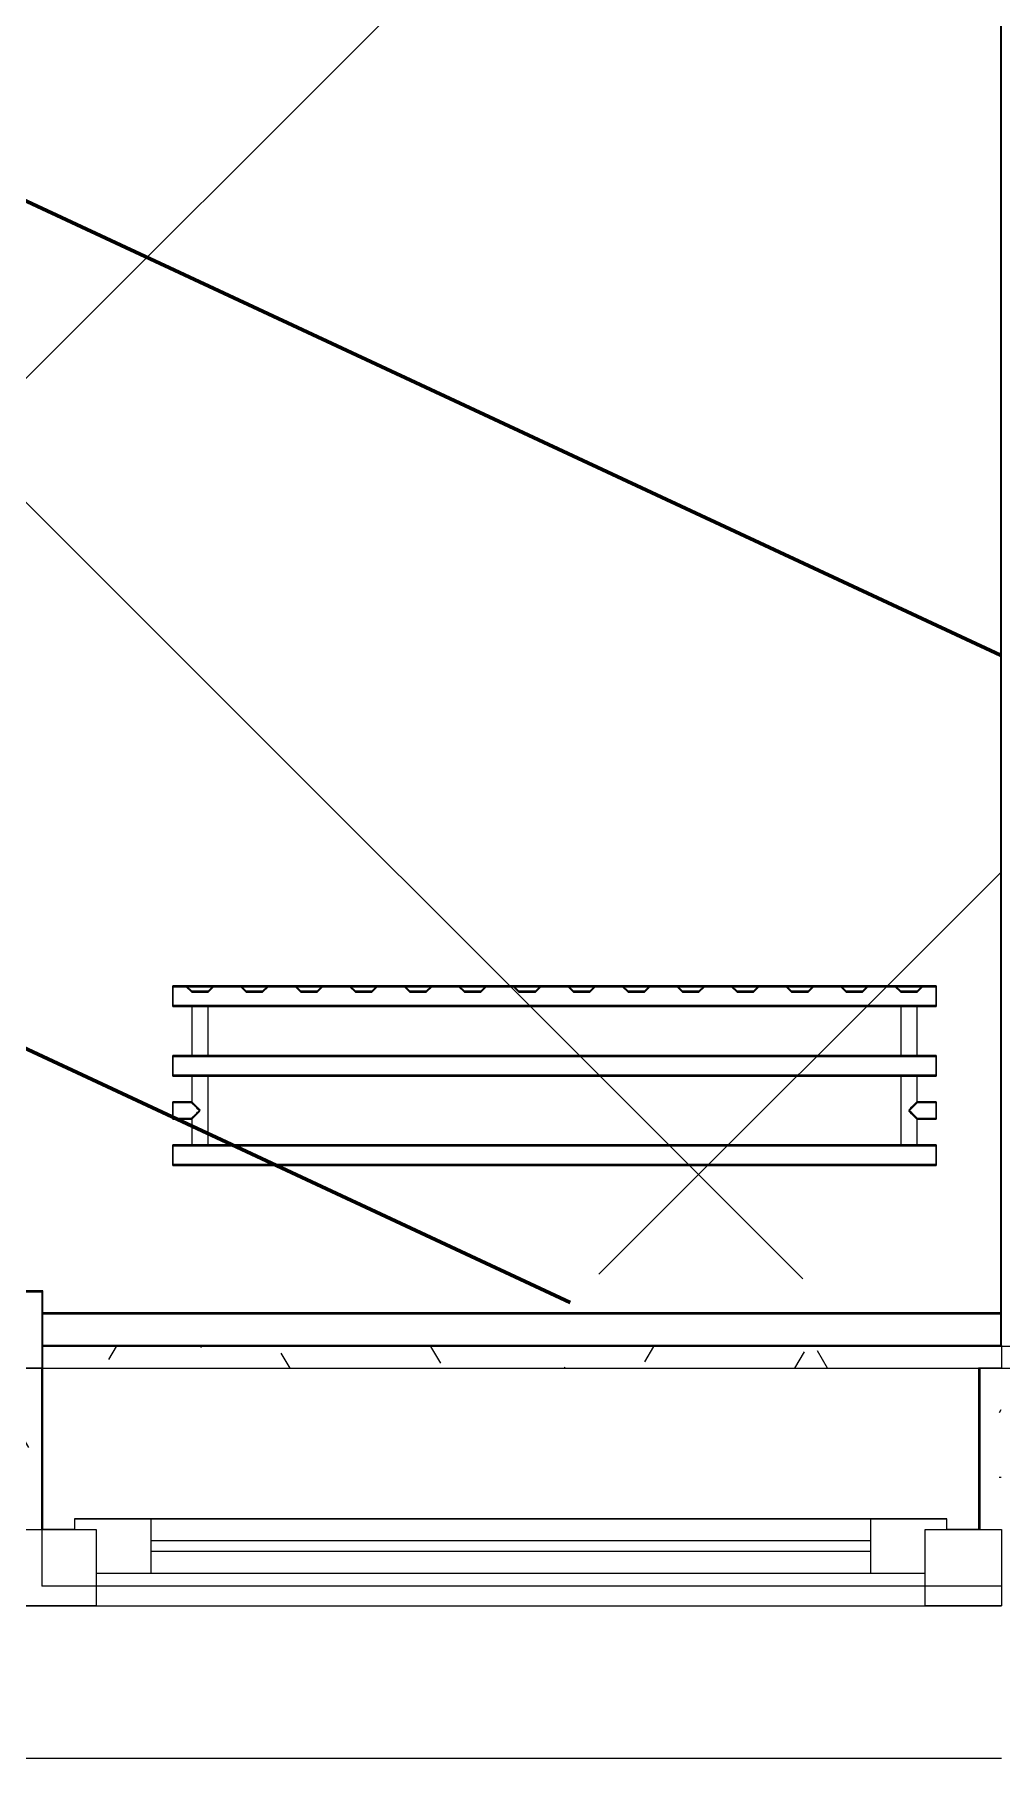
# Model space of a CAD drawing. Header units: millimetres. Extents: x -164500 to 426394, y -23753 to 102118.
# Drawn here: x 239816 to 240702, y -259 to 1323 of the extents above; entities that cross this region are included whole.
import ezdxf

# ---------------------------------------------------------------- set-up
doc = ezdxf.new("R2010")
doc.units = ezdxf.units.MM
for name, color, linetype, lineweight in [('0) шлифовка', 5, 'Continuous', 60), ('5.2) Л-1 Линолеум', 100, 'Continuous', 30), ('A-FLOR', 7, 'Continuous', 9), ('A-GLAZ', 7, 'Continuous', 9), ('A-GLAZ-1', 7, 'Continuous', 5), ('A-WALL', 7, 'Continuous', 5), ('I-WALL', 7, 'Continuous', 5)]:
    doc.layers.add(name, color=color, linetype=linetype, lineweight=lineweight)
doc.layers.add('2) защита вин плитк', color=6, linetype='Continuous')
doc.layers.add('3.1) Наливной пол', color=3, linetype='Continuous')
for name, color, linetype, lineweight, true_color in [('A-WALL-1', 9, 'Continuous', 5, 0x808080), ('A-WALL-FNSH-1', 9, 'Continuous', 5, 0x808080), ('M-EQPM-1', 7, 'Continuous', 9, 0xb2b2b2)]:
    doc.layers.add(name, color=color, linetype=linetype, lineweight=lineweight, true_color=true_color)
pattern_1 = [(0, (148772.123, -0.94), (243.84, 60.96), [20.117, -162.763, 20.117, -162.763, -975.36]), (0, (148772.123, -0.94), (243.84, 60.96), [-365.76, 20.117, -345.643, 20.117, -162.763, -426.72]), (0, (148772.123, -0.94), (243.84, 60.96), [-914.4, 20.117, -101.803, 20.117, -284.683]), (120, (148863.563, 29.54), (-174.71291, 180.691634), [20.117, -162.763, 20.117, -162.763, -975.36]), (120, (148863.563, 29.54), (-174.71291, 180.691634), [-365.76, 20.117, -345.643, 20.117, -162.763, -426.72]), (120, (148863.563, 29.54), (-174.71291, 180.691634), [-914.4, 20.117, -101.803, 20.117, -284.683]), (240, (148894.043, 151.46), (-69.12709, -241.651634), [20.117, -162.763, 20.117, -162.763, -975.36]), (240, (148894.043, 151.46), (-69.12709, -241.651634), [-365.76, 20.117, -345.643, 20.117, -162.763, -426.72]), (240, (148894.043, 151.46), (-69.12709, -241.651634), [-914.4, 20.117, -101.803, 20.117, -284.683])]
pattern_2 = [(45, (238403.1, 10379), (-1347.04, 1347.04), [])]

# ---------------------------------------------------------------- blocks, each defined once
blk = doc.blocks.new('radiator_prado_classic_z_tip_30_po exemplyaru - Classic Z Тип 30-300-V490-Объем проектирования 2 этажа')
at = {"layer": 'M-EQPM-1'}
for p, q in [((0, 228), (0, 210)), ((700, 228), (0, 228)), ((0, 210), (0, 228)), ((0, 228), (12.5, 228)), ((12.5, 228), (37.5, 228)), ((37.5, 228), (12.5, 228)), ((12.5, 228), (37.5, 228)), ((12.5, 228), (17.5, 223)), ((12.5, 228), (17.5, 223)), ((32.5, 223), (17.5, 223)), ((17.5, 223), (32.5, 223)), ((32.5, 223), (37.5, 228)), ((37.5, 228), (32.5, 223)), ((37.5, 228), (62.5, 228)), ((62.5, 228), (87.5, 228)), ((87.5, 228), (62.5, 228)), ((62.5, 228), (87.5, 228)), ((62.5, 228), (67.5, 223)), ((62.5, 228), (67.5, 223)), ((82.5, 223), (67.5, 223)), ((67.5, 223), (82.5, 223)), ((82.5, 223), (87.5, 228)), ((87.5, 228), (82.5, 223)), ((87.5, 228), (112.5, 228)), ((112.5, 228), (137.5, 228)), ((137.5, 228), (112.5, 228)), ((112.5, 228), (137.5, 228)), ((112.5, 228), (117.5, 223)), ((112.5, 228), (117.5, 223)), ((132.5, 223), (117.5, 223)), ((117.5, 223), (132.5, 223)), ((132.5, 223), (137.5, 228)), ((137.5, 228), (132.5, 223)), ((137.5, 228), (162.5, 228)), ((162.5, 228), (187.5, 228)), ((187.5, 228), (162.5, 228)), ((162.5, 228), (187.5, 228)), ((162.5, 228), (167.5, 223)), ((162.5, 228), (167.5, 223)), ((182.5, 223), (167.5, 223)), ((167.5, 223), (182.5, 223)), ((182.5, 223), (187.5, 228)), ((187.5, 228), (182.5, 223)), ((187.5, 228), (212.5, 228)), ((212.5, 228), (237.5, 228)), ((237.5, 228), (212.5, 228)), ((212.5, 228), (237.5, 228)), ((212.5, 228), (217.5, 223)), ((212.5, 228), (217.5, 223)), ((232.5, 223), (217.5, 223)), ((217.5, 223), (232.5, 223)), ((232.5, 223), (237.5, 228)), ((237.5, 228), (232.5, 223)), ((237.5, 228), (262.5, 228)), ((262.5, 228), (287.5, 228)), ((287.5, 228), (262.5, 228)), ((262.5, 228), (287.5, 228)), ((262.5, 228), (267.5, 223)), ((262.5, 228), (267.5, 223)), ((282.5, 223), (267.5, 223)), ((267.5, 223), (282.5, 223)), ((282.5, 223), (287.5, 228)), ((287.5, 228), (282.5, 223)), ((287.5, 228), (312.5, 228)), ((312.5, 228), (337.5, 228)), ((337.5, 228), (312.5, 228)), ((312.5, 228), (337.5, 228)), ((312.5, 228), (317.5, 223)), ((312.5, 228), (317.5, 223)), ((332.5, 223), (317.5, 223)), ((317.5, 223), (332.5, 223)), ((332.5, 223), (337.5, 228)), ((337.5, 228), (332.5, 223)), ((337.5, 228), (362.5, 228)), ((362.5, 228), (387.5, 228)), ((387.5, 228), (362.5, 228)), ((362.5, 228), (387.5, 228)), ((362.5, 228), (367.5, 223)), ((362.5, 228), (367.5, 223)), ((382.5, 223), (367.5, 223)), ((367.5, 223), (382.5, 223)), ((382.5, 223), (387.5, 228)), ((387.5, 228), (382.5, 223)), ((387.5, 228), (412.5, 228)), ((412.5, 228), (437.5, 228)), ((437.5, 228), (412.5, 228)), ((412.5, 228), (437.5, 228)), ((412.5, 228), (417.5, 223)), ((412.5, 228), (417.5, 223)), ((432.5, 223), (417.5, 223)), ((417.5, 223), (432.5, 223)), ((432.5, 223), (437.5, 228)), ((437.5, 228), (432.5, 223)), ((437.5, 228), (462.5, 228)), ((462.5, 228), (487.5, 228)), ((487.5, 228), (462.5, 228)), ((462.5, 228), (487.5, 228)), ((462.5, 228), (467.5, 223)), ((462.5, 228), (467.5, 223)), ((482.5, 223), (467.5, 223)), ((467.5, 223), (482.5, 223)), ((482.5, 223), (487.5, 228)), ((487.5, 228), (482.5, 223)), ((487.5, 228), (512.5, 228)), ((512.5, 228), (537.5, 228)), ((537.5, 228), (512.5, 228)), ((512.5, 228), (537.5, 228)), ((512.5, 228), (517.5, 223)), ((512.5, 228), (517.5, 223)), ((532.5, 223), (517.5, 223)), ((517.5, 223), (532.5, 223)), ((532.5, 223), (537.5, 228)), ((537.5, 228), (532.5, 223)), ((537.5, 228), (562.5, 228)), ((562.5, 228), (587.5, 228)), ((587.5, 228), (562.5, 228)), ((562.5, 228), (587.5, 228)), ((562.5, 228), (567.5, 223)), ((562.5, 228), (567.5, 223)), ((582.5, 223), (567.5, 223)), ((567.5, 223), (582.5, 223)), ((582.5, 223), (587.5, 228)), ((587.5, 228), (582.5, 223)), ((587.5, 228), (612.5, 228)), ((612.5, 228), (637.5, 228)), ((637.5, 228), (612.5, 228)), ((612.5, 228), (637.5, 228)), ((612.5, 228), (617.5, 223)), ((612.5, 228), (617.5, 223)), ((632.5, 223), (617.5, 223)), ((617.5, 223), (632.5, 223)), ((632.5, 223), (637.5, 228)), ((637.5, 228), (632.5, 223)), ((637.5, 228), (662.5, 228)), ((662.5, 228), (687.5, 228)), ((687.5, 228), (662.5, 228)), ((662.5, 228), (687.5, 228)), ((662.5, 228), (667.5, 223)), ((662.5, 228), (667.5, 223)), ((682.5, 223), (667.5, 223)), ((667.5, 223), (682.5, 223)), ((682.5, 223), (687.5, 228)), ((687.5, 228), (682.5, 223)), ((687.5, 228), (700, 228)), ((700, 210), (700, 228)), ((700, 228), (700, 210)), ((0, 210), (700, 210)), ((17.8, 210), (0, 210)), ((17.5, 210), (17.5, 164)), ((17.5, 210), (17.5, 164)), ((17.8, 210), (17.5, 210)), ((17.5, 210), (17.8, 210)), ((17.8, 210), (17.5, 210)), ((17.5, 210), (32.5, 210)), ((32.2, 210), (17.8, 210)), ((17.8, 210), (18.5, 210)), ((26.9, 210), (17.8, 210)), ((18.5, 210), (19.7, 210)), ((19.7, 210), (21.2, 210)), ((21.2, 210), (23.1, 210)), ((23.1, 210), (25, 210)), ((25, 210), (26.9, 210)), ((26.9, 210), (28.7, 210)), ((32.2, 210), (26.9, 210)), ((28.7, 210), (32.2, 210)), ((32.5, 210), (32.2, 210)), ((32.2, 210), (32.5, 210)), ((32.5, 210), (32.2, 210)), ((667.8, 210), (32.2, 210)), ((32.5, 164), (32.5, 210)), ((32.5, 164), (32.5, 210)), ((667.5, 210), (667.5, 164)), ((667.5, 210), (667.5, 164)), ((667.8, 210), (667.5, 210)), ((667.5, 210), (682.5, 210)), ((667.8, 210), (667.5, 210)), ((667.5, 210), (667.8, 210)), ((671.2, 210), (667.8, 210)), ((668.5, 210), (667.8, 210)), ((667.8, 210), (669.7, 210)), ((682.2, 210), (668.5, 210)), ((669.7, 210), (671.2, 210)), ((675, 210), (671.2, 210)), ((671.2, 210), (673.1, 210)), ((673.1, 210), (675, 210)), ((678.7, 210), (675, 210)), ((675, 210), (682.2, 210)), ((682.2, 210), (678.7, 210)), ((682.5, 210), (682.2, 210)), ((682.5, 210), (682.2, 210)), ((682.2, 210), (682.5, 210)), ((700, 210), (682.2, 210)), ((682.5, 164), (682.5, 210)), ((682.5, 164), (682.5, 210)), ((700, 164), (0, 164)), ((0, 164), (0, 146)), ((0, 146), (0, 164)), ((0, 164), (17.8, 164)), ((17.8, 164), (17.5, 164)), ((17.5, 164), (17.8, 164)), ((17.8, 164), (17.5, 164)), ((17.5, 164), (32.5, 164)), ((32.2, 164), (17.8, 164)), ((17.8, 164), (26.9, 164)), ((32.2, 164), (17.8, 164)), ((26.9, 164), (30.3, 164)), ((30.3, 164), (32.2, 164)), ((32.5, 164), (32.2, 164)), ((32.2, 164), (32.5, 164)), ((32.5, 164), (32.2, 164)), ((32.2, 164), (667.8, 164)), ((667.8, 164), (667.5, 164)), ((667.5, 164), (682.5, 164)), ((667.8, 164), (667.5, 164)), ((667.5, 164), (667.8, 164)), ((682.2, 164), (667.8, 164)), ((682.2, 164), (667.8, 164)), ((667.8, 164), (669.7, 164)), ((669.7, 164), (671.2, 164)), ((671.2, 164), (682.2, 164)), ((682.5, 164), (682.2, 164)), ((682.5, 164), (682.2, 164)), ((682.2, 164), (682.5, 164)), ((682.2, 164), (700, 164)), ((700, 146), (700, 164)), ((700, 164), (700, 146)), ((0, 146), (700, 146)), ((18.5, 146), (0, 146)), ((17.5, 146), (17.5, 121.5)), ((17.5, 146), (17.5, 121.5)), ((17.5, 146), (18.5, 146)), ((18.5, 146), (17.5, 146)), ((17.5, 146), (18.5, 146)), ((32.5, 146), (17.5, 146)), ((18.5, 146), (32.2, 146)), ((32.2, 146), (18.5, 146)), ((18.5, 146), (25, 146)), ((25, 146), (32.2, 146)), ((32.2, 146), (32.5, 146)), ((32.5, 146), (32.2, 146)), ((32.2, 146), (32.5, 146)), ((667.8, 146), (32.2, 146)), ((32.5, 82), (32.5, 146)), ((32.5, 82), (32.5, 146)), ((667.5, 146), (667.5, 82)), ((667.5, 146), (667.5, 82)), ((667.5, 146), (667.8, 146)), ((682.5, 146), (667.5, 146)), ((667.5, 146), (667.8, 146)), ((667.8, 146), (667.5, 146)), ((667.8, 146), (668.5, 146)), ((667.8, 146), (675, 146)), ((681.5, 146), (667.8, 146)), ((668.5, 146), (673.1, 146)), ((673.1, 146), (676.9, 146)), ((675, 146), (681.5, 146)), ((676.9, 146), (680.3, 146)), ((680.3, 146), (681.5, 146)), ((681.5, 146), (682.5, 146)), ((681.5, 146), (682.5, 146)), ((682.5, 146), (681.5, 146)), ((700, 146), (681.5, 146)), ((682.5, 121.5), (682.5, 146)), ((682.5, 121.5), (682.5, 146)), ((17.5, 121.5), (0, 121.5)), ((17.5, 121.5), (0, 121.5)), ((0, 121.5), (0, 120.5)), ((0, 106.5), (0, 121.5)), ((0, 120.5), (0, 107.5)), ((0, 120.5), (0, 119.3)), ((0, 114), (0, 120.5)), ((0, 120.5), (0, 120.5)), ((0, 119.3), (0, 117.8)), ((0, 117.8), (0, 114)), ((0, 114), (0, 112.1)), ((0, 107.5), (0, 114)), ((0, 112.1), (0, 110.3)), ((700, 121.5), (682.5, 121.5)), ((700, 121.5), (682.5, 121.5)), ((700, 121.5), (700, 106.5)), ((700, 120.5), (700, 121.5)), ((700, 121.5), (700, 120.5)), ((700, 120.5), (700, 121.5)), ((700, 107.5), (700, 120.5)), ((700, 120.5), (700, 107.5)), ((700, 110.3), (700, 120.5)), ((0, 110.3), (0, 108.7)), ((0, 108.7), (0, 107.5)), ((0, 107.5), (0, 106.5)), ((0, 107.5), (0, 107.5)), ((0, 106.5), (17.5, 106.5)), ((0, 106.5), (17.5, 106.5)), ((17.5, 106.5), (17.5, 82)), ((17.5, 106.5), (17.5, 82)), ((682.5, 82), (682.5, 106.5)), ((682.5, 106.5), (700, 106.5)), ((682.5, 82), (682.5, 106.5)), ((682.5, 106.5), (700, 106.5)), ((700, 107.5), (700, 110.3)), ((700, 106.5), (700, 107.5)), ((700, 107.5), (700, 106.5)), ((700, 106.5), (700, 107.5)), ((700, 82), (0, 82)), ((0, 82), (0, 64)), ((0, 64), (0, 82)), ((0, 82), (18.5, 82)), ((18.5, 82), (17.5, 82)), ((17.5, 82), (18.5, 82)), ((18.5, 82), (17.5, 82)), ((17.5, 82), (32.5, 82)), ((32.2, 82), (18.5, 82)), ((18.5, 82), (32.2, 82)), ((21.2, 82), (18.5, 82)), ((32.2, 82), (21.2, 82)), ((32.5, 82), (32.2, 82)), ((32.2, 82), (32.5, 82)), ((32.5, 82), (32.2, 82)), ((32.2, 82), (667.8, 82)), ((667.8, 82), (667.5, 82)), ((667.5, 82), (682.5, 82)), ((667.8, 82), (667.5, 82)), ((667.5, 82), (667.8, 82)), ((681.5, 82), (667.8, 82)), ((681.5, 82), (667.8, 82)), ((667.8, 82), (678.7, 82)), ((678.7, 82), (681.5, 82)), ((682.5, 82), (681.5, 82)), ((682.5, 82), (681.5, 82)), ((681.5, 82), (682.5, 82)), ((681.5, 82), (700, 82)), ((700, 64), (700, 82)), ((700, 82), (700, 64)), ((700, 64), (0, 64)), ((0, 64), (700, 64))]:
    blk.add_line(p, q, dxfattribs=at)
for points, knots in [([(18.5, 120.5), (18.4, 120.6), (18.3, 120.7), (18.1, 120.9), (17.9, 121.1), (17.8, 121.2), (17.7, 121.3), (17.5, 121.5), (17.5, 121.5), (17.5, 121.5)], [0.7142857, 0.7142857, 0.7142857, 0.7142857, 0.75, 0.7857143, 0.8214286, 0.8571429, 0.8928571, 0.9285714, 1, 1, 1, 1]), ([(17.5, 121.5), (17.5, 121.5), (17.5, 121.5), (17.7, 121.3), (17.8, 121.2), (17.9, 121.1), (18.1, 120.9), (18.3, 120.7), (18.4, 120.6), (18.5, 120.5)], [0, 0, 0, 0, 0.0714286, 0.1071429, 0.1428571, 0.1785714, 0.2142857, 0.25, 0.2857143, 0.2857143, 0.2857143, 0.2857143]), ([(17.5, 121.5), (17.5, 121.5), (17.5, 121.5), (17.7, 121.3), (17.8, 121.2), (17.9, 121.1), (18.1, 120.9), (18.3, 120.7), (18.4, 120.6), (18.5, 120.5)], [0, 0, 0, 0, 0.0714286, 0.1071429, 0.1428571, 0.1785714, 0.2142857, 0.25, 0.2857143, 0.2857143, 0.2857143, 0.2857143]), ([(25, 114), (24.5, 114.5), (23.6, 115.4), (22.4, 116.6), (21.6, 117.4), (21.1, 117.9), (20.8, 118.2), (20.5, 118.5), (20.2, 118.8), (19.8, 119.1), (19.6, 119.4), (19.3, 119.7), (19, 120), (18.7, 120.3), (18.5, 120.5), (18.3, 120.7), (18.1, 120.9), (17.9, 121.1), (17.8, 121.2), (17.7, 121.3), (17.5, 121.5), (17.5, 121.5), (17.5, 121.5)], [0, 0, 0, 0, 0.142857, 0.285714, 0.357143, 0.392857, 0.428571, 0.464286, 0.5, 0.535714, 0.571429, 0.607143, 0.642857, 0.678571, 0.714286, 0.75, 0.785714, 0.821429, 0.857143, 0.892857, 0.928571, 1, 1, 1, 1]), ([(17.5, 106.5), (17.5, 106.5), (17.5, 106.5), (17.7, 106.7), (17.8, 106.8), (17.9, 106.9), (18.1, 107.1), (18.3, 107.3), (18.5, 107.5), (18.7, 107.7), (19, 108), (19.3, 108.3), (19.6, 108.6), (19.8, 108.9), (20.3, 109.3), (20.7, 109.7), (21.1, 110.1), (21.6, 110.6), (22.4, 111.4), (23.6, 112.6), (24.5, 113.5), (25, 114)], [0, 0, 0, 0, 0.071429, 0.107143, 0.142857, 0.178571, 0.214286, 0.25, 0.285714, 0.321429, 0.357143, 0.392857, 0.428571, 0.464286, 0.5, 0.571429, 0.607143, 0.642857, 0.714286, 0.857143, 1, 1, 1, 1]), ([(22.1, 116.9), (21.9, 117.1), (21.6, 117.4), (21.1, 117.9), (20.8, 118.2), (20.5, 118.5), (20.2, 118.8), (19.9, 119.2), (19.7, 119.3), (19.6, 119.4)], [0.2857143, 0.2857143, 0.2857143, 0.2857143, 0.3571429, 0.3928571, 0.4285714, 0.4642857, 0.5, 0.5357143, 0.5714286, 0.5714286, 0.5714286, 0.5714286]), ([(19.6, 119.4), (19.7, 119.3), (19.9, 119.2), (20.3, 118.7), (20.7, 118.3), (21.1, 117.9), (21.6, 117.4), (21.9, 117.1), (22.1, 116.9)], [0.4285714, 0.4285714, 0.4285714, 0.4285714, 0.4642857, 0.5, 0.5714286, 0.6071429, 0.6428571, 0.7142857, 0.7142857, 0.7142857, 0.7142857]), ([(19.6, 119.4), (19.7, 119.3), (19.8, 119.1), (20.3, 118.7), (20.7, 118.3), (21.1, 117.9), (21.6, 117.4), (21.9, 117.1), (22.1, 116.9)], [0.4285714, 0.4285714, 0.4285714, 0.4285714, 0.4642857, 0.5, 0.5714286, 0.6071429, 0.6428571, 0.7142857, 0.7142857, 0.7142857, 0.7142857]), ([(19.6, 108.6), (19.7, 108.7), (19.9, 108.8), (20.3, 109.3), (20.7, 109.7), (21.1, 110.1), (21.6, 110.6), (21.9, 110.9), (22.1, 111.1)], [0.4285714, 0.4285714, 0.4285714, 0.4285714, 0.4642857, 0.5, 0.5714286, 0.6071429, 0.6428571, 0.7142857, 0.7142857, 0.7142857, 0.7142857]), ([(22.1, 111.1), (21.9, 110.9), (21.6, 110.6), (21.1, 110.1), (20.8, 109.8), (20.5, 109.5), (20.2, 109.2), (19.9, 108.8), (19.7, 108.7), (19.6, 108.6)], [0.2857143, 0.2857143, 0.2857143, 0.2857143, 0.3571429, 0.3928571, 0.4285714, 0.4642857, 0.5, 0.5357143, 0.5714286, 0.5714286, 0.5714286, 0.5714286]), ([(22.1, 111.1), (21.9, 110.9), (21.6, 110.6), (21.1, 110.1), (20.8, 109.8), (20.5, 109.5), (20.2, 109.2), (19.8, 108.9), (19.7, 108.7), (19.6, 108.6)], [0.2857143, 0.2857143, 0.2857143, 0.2857143, 0.3571429, 0.3928571, 0.4285714, 0.4642857, 0.5, 0.5357143, 0.5714286, 0.5714286, 0.5714286, 0.5714286]), ([(675, 114), (675.5, 114.5), (676.4, 115.4), (677.6, 116.6), (678.4, 117.4), (678.9, 117.9), (679.2, 118.2), (679.5, 118.5), (679.8, 118.8), (680.1, 119.2), (680.4, 119.4), (680.7, 119.7), (681, 120), (681.3, 120.3), (681.5, 120.5), (681.7, 120.7), (681.9, 120.9), (682.1, 121.1), (682.2, 121.2), (682.3, 121.3), (682.5, 121.5), (682.5, 121.5), (682.5, 121.5)], [0, 0, 0, 0, 0.142857, 0.285714, 0.357143, 0.392857, 0.428571, 0.464286, 0.5, 0.535714, 0.571429, 0.607143, 0.642857, 0.678571, 0.714286, 0.75, 0.785714, 0.821429, 0.857143, 0.892857, 0.928571, 1, 1, 1, 1]), ([(682.5, 106.5), (682.5, 106.5), (682.5, 106.5), (682.3, 106.7), (682.2, 106.8), (682.1, 106.9), (681.9, 107.1), (681.7, 107.3), (681.5, 107.5), (681.3, 107.7), (681, 108), (680.7, 108.3), (680.4, 108.6), (680.1, 108.8), (679.7, 109.3), (679.3, 109.7), (678.9, 110.1), (678.4, 110.6), (677.6, 111.4), (676.4, 112.6), (675.5, 113.5), (675, 114)], [0, 0, 0, 0, 0.071429, 0.107143, 0.142857, 0.178571, 0.214286, 0.25, 0.285714, 0.321429, 0.357143, 0.392857, 0.428571, 0.464286, 0.5, 0.571429, 0.607143, 0.642857, 0.714286, 0.857143, 1, 1, 1, 1]), ([(680.4, 119.4), (680.3, 119.3), (680.1, 119.2), (679.7, 118.7), (679.3, 118.3), (678.9, 117.9), (678.4, 117.4), (678.1, 117.1), (677.9, 116.9)], [0.4285714, 0.4285714, 0.4285714, 0.4285714, 0.4642857, 0.5, 0.5714286, 0.6071429, 0.6428571, 0.7142857, 0.7142857, 0.7142857, 0.7142857]), ([(680.4, 119.4), (680.3, 119.3), (680.1, 119.2), (679.7, 118.7), (679.3, 118.3), (678.9, 117.9), (678.4, 117.4), (678.1, 117.1), (677.9, 116.9)], [0.4285714, 0.4285714, 0.4285714, 0.4285714, 0.4642857, 0.5, 0.5714286, 0.6071429, 0.6428571, 0.7142857, 0.7142857, 0.7142857, 0.7142857]), ([(677.9, 116.9), (678.1, 117.1), (678.4, 117.4), (678.9, 117.9), (679.2, 118.2), (679.5, 118.5), (679.8, 118.8), (680.1, 119.2), (680.3, 119.3), (680.4, 119.4)], [0.2857143, 0.2857143, 0.2857143, 0.2857143, 0.3571429, 0.3928571, 0.4285714, 0.4642857, 0.5, 0.5357143, 0.5714286, 0.5714286, 0.5714286, 0.5714286]), ([(677.9, 111.1), (678.1, 110.9), (678.4, 110.6), (678.9, 110.1), (679.2, 109.8), (679.5, 109.5), (679.8, 109.2), (680.1, 108.8), (680.3, 108.7), (680.4, 108.6)], [0.2857143, 0.2857143, 0.2857143, 0.2857143, 0.3571429, 0.3928571, 0.4285714, 0.4642857, 0.5, 0.5357143, 0.5714286, 0.5714286, 0.5714286, 0.5714286]), ([(677.9, 111.1), (678.1, 110.9), (678.4, 110.6), (678.9, 110.1), (679.2, 109.8), (679.5, 109.5), (679.8, 109.2), (680.1, 108.8), (680.3, 108.7), (680.4, 108.6)], [0.2857143, 0.2857143, 0.2857143, 0.2857143, 0.3571429, 0.3928571, 0.4285714, 0.4642857, 0.5, 0.5357143, 0.5714286, 0.5714286, 0.5714286, 0.5714286]), ([(680.4, 108.6), (680.3, 108.7), (680.1, 108.8), (679.7, 109.3), (679.3, 109.7), (678.9, 110.1), (678.4, 110.6), (678.1, 110.9), (677.9, 111.1)], [0.4285714, 0.4285714, 0.4285714, 0.4285714, 0.4642857, 0.5, 0.5714286, 0.6071429, 0.6428571, 0.7142857, 0.7142857, 0.7142857, 0.7142857]), ([(682.5, 121.5), (682.5, 121.5), (682.5, 121.5), (682.3, 121.3), (682.2, 121.2), (682.1, 121.1), (681.9, 120.9), (681.7, 120.7), (681.6, 120.6), (681.5, 120.5)], [0, 0, 0, 0, 0.0714286, 0.1071429, 0.1428571, 0.1785714, 0.2142857, 0.25, 0.2857143, 0.2857143, 0.2857143, 0.2857143]), ([(682.5, 121.5), (682.5, 121.5), (682.5, 121.5), (682.3, 121.3), (682.2, 121.2), (682.1, 121.1), (681.9, 120.9), (681.7, 120.7), (681.6, 120.6), (681.5, 120.5)], [0, 0, 0, 0, 0.0714286, 0.1071429, 0.1428571, 0.1785714, 0.2142857, 0.25, 0.2857143, 0.2857143, 0.2857143, 0.2857143]), ([(681.5, 120.5), (681.6, 120.6), (681.7, 120.7), (681.9, 120.9), (682.1, 121.1), (682.2, 121.2), (682.3, 121.3), (682.5, 121.5), (682.5, 121.5), (682.5, 121.5)], [0.7142857, 0.7142857, 0.7142857, 0.7142857, 0.75, 0.7857143, 0.8214286, 0.8571429, 0.8928571, 0.9285714, 1, 1, 1, 1]), ([(17.5, 106.5), (17.5, 106.5), (17.5, 106.5), (17.7, 106.7), (17.8, 106.8), (17.9, 106.9), (18.1, 107.1), (18.3, 107.3), (18.4, 107.4), (18.5, 107.5)], [0, 0, 0, 0, 0.0714286, 0.1071429, 0.1428571, 0.1785714, 0.2142857, 0.25, 0.2857143, 0.2857143, 0.2857143, 0.2857143]), ([(18.5, 107.5), (18.4, 107.4), (18.3, 107.3), (18.1, 107.1), (17.9, 106.9), (17.8, 106.8), (17.7, 106.7), (17.5, 106.5), (17.5, 106.5), (17.5, 106.5)], [0.7142857, 0.7142857, 0.7142857, 0.7142857, 0.75, 0.7857143, 0.8214286, 0.8571429, 0.8928571, 0.9285714, 1, 1, 1, 1]), ([(18.5, 107.5), (18.4, 107.4), (18.3, 107.3), (18.1, 107.1), (17.9, 106.9), (17.8, 106.8), (17.7, 106.7), (17.5, 106.5), (17.5, 106.5), (17.5, 106.5)], [0.7142857, 0.7142857, 0.7142857, 0.7142857, 0.75, 0.7857143, 0.8214286, 0.8571429, 0.8928571, 0.9285714, 1, 1, 1, 1]), ([(681.5, 107.5), (681.6, 107.4), (681.7, 107.3), (681.9, 107.1), (682.1, 106.9), (682.2, 106.8), (682.3, 106.7), (682.5, 106.5), (682.5, 106.5), (682.5, 106.5)], [0.7142857, 0.7142857, 0.7142857, 0.7142857, 0.75, 0.7857143, 0.8214286, 0.8571429, 0.8928571, 0.9285714, 1, 1, 1, 1]), ([(681.5, 107.5), (681.6, 107.4), (681.7, 107.3), (681.9, 107.1), (682.1, 106.9), (682.2, 106.8), (682.3, 106.7), (682.5, 106.5), (682.5, 106.5), (682.5, 106.5)], [0.7142857, 0.7142857, 0.7142857, 0.7142857, 0.75, 0.7857143, 0.8214286, 0.8571429, 0.8928571, 0.9285714, 1, 1, 1, 1]), ([(682.5, 106.5), (682.5, 106.5), (682.5, 106.5), (682.3, 106.7), (682.2, 106.8), (682.1, 106.9), (681.9, 107.1), (681.7, 107.3), (681.6, 107.4), (681.5, 107.5)], [0, 0, 0, 0, 0.0714286, 0.1071429, 0.1428571, 0.1785714, 0.2142857, 0.25, 0.2857143, 0.2857143, 0.2857143, 0.2857143])]:
    blk.add_open_spline(points, degree=3, knots=knots, dxfattribs=at)
for points in [[(19.6, 119.4), (19.5, 119.5), (19.3, 119.7), (19, 120), (18.7, 120.3), (18.6, 120.4), (18.5, 120.5)], [(18.5, 120.5), (18.6, 120.4), (18.7, 120.3), (19, 120), (19.3, 119.7), (19.5, 119.5), (19.6, 119.4)], [(18.5, 120.5), (18.6, 120.4), (18.7, 120.3), (19, 120), (19.3, 119.7), (19.5, 119.5), (19.6, 119.4)], [(25, 114), (24.5, 114.5), (23.6, 115.4), (22.6, 116.4), (22.1, 116.9)], [(22.1, 116.9), (22.6, 116.4), (23.6, 115.4), (24.5, 114.5), (25, 114)], [(22.1, 116.9), (22.6, 116.4), (23.6, 115.4), (24.5, 114.5), (25, 114)], [(22.1, 111.1), (22.6, 111.6), (23.6, 112.6), (24.5, 113.5), (25, 114)], [(25, 114), (24.5, 113.5), (23.6, 112.6), (22.6, 111.6), (22.1, 111.1)], [(25, 114), (24.5, 113.5), (23.6, 112.6), (22.6, 111.6), (22.1, 111.1)], [(677.9, 116.9), (677.4, 116.4), (676.4, 115.4), (675.5, 114.5), (675, 114)], [(677.9, 116.9), (677.4, 116.4), (676.4, 115.4), (675.5, 114.5), (675, 114)], [(675, 114), (675.5, 114.5), (676.4, 115.4), (677.4, 116.4), (677.9, 116.9)], [(675, 114), (675.5, 113.5), (676.4, 112.6), (677.4, 111.6), (677.9, 111.1)], [(675, 114), (675.5, 113.5), (676.4, 112.6), (677.4, 111.6), (677.9, 111.1)], [(677.9, 111.1), (677.4, 111.6), (676.4, 112.6), (675.5, 113.5), (675, 114)], [(681.5, 120.5), (681.4, 120.4), (681.3, 120.3), (681, 120), (680.7, 119.7), (680.5, 119.5), (680.4, 119.4)], [(681.5, 120.5), (681.4, 120.4), (681.3, 120.3), (681, 120), (680.7, 119.7), (680.5, 119.5), (680.4, 119.4)], [(680.4, 119.4), (680.5, 119.5), (680.7, 119.7), (681, 120), (681.3, 120.3), (681.4, 120.4), (681.5, 120.5)], [(18.5, 107.5), (18.6, 107.6), (18.7, 107.7), (19, 108), (19.3, 108.3), (19.5, 108.5), (19.6, 108.6)], [(19.6, 108.6), (19.5, 108.5), (19.3, 108.3), (19, 108), (18.7, 107.7), (18.6, 107.6), (18.5, 107.5)], [(19.6, 108.6), (19.5, 108.5), (19.3, 108.3), (19, 108), (18.7, 107.7), (18.6, 107.6), (18.5, 107.5)], [(680.4, 108.6), (680.5, 108.5), (680.7, 108.3), (681, 108), (681.3, 107.7), (681.4, 107.6), (681.5, 107.5)], [(680.4, 108.6), (680.5, 108.5), (680.7, 108.3), (681, 108), (681.3, 107.7), (681.4, 107.6), (681.5, 107.5)], [(681.5, 107.5), (681.4, 107.6), (681.3, 107.7), (681, 108), (680.7, 108.3), (680.5, 108.5), (680.4, 108.6)]]:
    blk.add_open_spline(points, degree=3, dxfattribs=at)
blk = doc.blocks.new('120_Окно_СКБ_1Ст - 120_Окно_СКБ_1Ст 900х2500_h_ с форточкой-V345-Объем проектирования 2 этажа')
at = {"layer": 'A-GLAZ'}
for p, q in [((-450, -127), (-450, -57)), ((-450, -57), (-380, -57)), ((-380, -57), (-380, -127)), ((380, -127), (380, -57)), ((380, -57), (450, -57)), ((450, -57), (450, -127)), ((380, -87), (-380, -87)), ((-380, -87), (-380, -127)), ((-330, -137), (-330, -87)), ((330, -137), (330, -87)), ((380, -127), (380, -87)), ((-380, -127), (-450, -127)), ((-380, -127), (-400, -127)), ((-400, -127), (-400, -137)), ((-400, -137), (400, -137)), ((400, -137), (-400, -137)), ((450, -127), (380, -127)), ((400, -127), (380, -127)), ((400, -137), (400, -127))]:
    blk.add_line(p, q, dxfattribs=at)
at = {"layer": 'A-GLAZ-1'}
for p, q in [((450, -57), (-450, -57)), ((-330, -107), (330, -107)), ((330, -117), (-330, -117)), ((-430, -127), (-400, -127)), ((400, -127), (430, -127))]:
    blk.add_line(p, q, dxfattribs=at)

msp = doc.modelspace()

# ---------------------------------------------------------------- hatches: boundary and pattern name
at = {"layer": '0) шлифовка', "true_color": 0x2776bb}
h = msp.add_hatch(dxfattribs=at)
h.set_pattern_fill('ANSI31', color=152, scale=222, angle=110)
h.set_pattern_definition([(155, (238403.1, 10379), (-297.882, -638.81), [])])
h.paths.add_polyline_path([(240701.123, 10379), (240157.123, 10379), (238403.123, 10379), (238403.123, 171), (239823.123, 171), (240701.123, 150)])
at = {"layer": '2) защита вин плитк'}
h = msp.add_hatch(dxfattribs=at)
h.set_pattern_fill('ANSI31', color=256, scale=600)
h.set_pattern_definition(pattern_2)
h.paths.add_polyline_path([(240701.123, 10379), (240157.123, 10379), (238403.123, 10379), (238403.123, 171), (239823.123, 171), (240701.123, 150)])
h = msp.add_hatch(dxfattribs=at)
h.set_pattern_fill('ANSI31', color=256, scale=600)
h.set_pattern_definition(pattern_2)
h.paths.add_polyline_path([(240701.123, 10379), (240157.123, 10379), (238403.123, 10379), (238403.123, 171), (239823.123, 171), (240701.123, 150)])
at = {"layer": '3.1) Наливной пол'}
h = msp.add_hatch(dxfattribs=at)
h.set_pattern_fill('ANSI31', color=256, scale=600)
h.set_pattern_definition(pattern_2)
h.paths.add_polyline_path([(240701.123, 10379), (240157.123, 10379), (238403.123, 10379), (238403.123, 171), (239823.123, 171), (240701.123, 150)])
at = {"layer": '5.2) Л-1 Линолеум'}
h = msp.add_hatch(dxfattribs=at)
h.set_pattern_fill('ANSI37', color=256, scale=300)
h.set_pattern_definition([(45, (238403.1, 10379), (-673.52, 673.52), []), (135, (238403.1, 10379), (-673.52, -673.52), [])])
h.paths.add_polyline_path([(240701.123, 10405.74), (240157.123, 10405.74), (238403.123, 10405.74), (238403.123, 197.74), (239823.123, 197.74), (240701.123, 176.74)])
at = {"layer": 'I-WALL'}
h = msp.add_hatch(dxfattribs=at)
h.set_pattern_fill('FP_191', color=256, style=0, pattern_type=2)
h.set_pattern_definition(pattern_1)
h.paths.add_polyline_path([(239822.123, 99.059), (240702.123, 99.059), (240719.723, 119.059), (239822.123, 119.059)])
h = msp.add_hatch(dxfattribs=at)
h.set_pattern_fill('FP_191', color=256, style=0, pattern_type=2)
h.set_pattern_definition(pattern_1)
h.paths.add_polyline_path([(239822.123, -48.941), (239822.123, 99.059), (239802.123, 97.921), (239802.123, -48.941)])
h = msp.add_hatch(dxfattribs=at)
h.set_pattern_fill('FP_191', color=256, style=0, pattern_type=2)
h.set_pattern_definition(pattern_1)
h.paths.add_polyline_path([(240701.915, -48.941), (240702.123, -48.941), (240701.323, 99.059), (240682.123, 99.059), (240682.123, -48.941)])

# ---------------------------------------------------------------- linework, layer by layer
at = {"layer": 'A-FLOR'}
for p, q in [((240701.123, 150), (239823.123, 150)), ((240701.123, 149.059), (239823.123, 149.059))]:
    msp.add_line(p, q, dxfattribs=at)
at = {"layer": 'A-WALL'}
for p, q in [((240702.123, 99.059), (241502.123, 99.059)), ((239822.123, -100.941), (239822.123, -100.941)), ((240702.123, -258.941), (239802.123, -258.941))]:
    msp.add_line(p, q, dxfattribs=at)
at = {"layer": 'A-WALL-1'}
for p, q in [((240722.123, 119.059), (239822.123, 119.059)), ((240702.123, 120.059), (240702.123, 99.059)), ((239802.123, 99.059), (240702.123, 99.059)), ((239822.123, 99.059), (239802.123, 99.059)), ((239822.123, -48.941), (239822.123, 99.059)), ((240702.123, 99.059), (240682.123, 99.059)), ((240682.123, 99.059), (240682.123, -48.941)), ((239802.123, -48.941), (239822.123, -48.941)), ((240682.123, -48.941), (240702.123, -48.941))]:
    msp.add_line(p, q, dxfattribs=at)
at = {"layer": 'A-WALL-FNSH-1'}
for p, q in [((240701.123, 3754.059), (240701.123, 120.059)), ((240702.123, 120.059), (240702.123, 3754.059)), ((239823.123, 170.059), (238403.123, 170.059)), ((238403.123, 169.059), (239822.123, 169.059)), ((239822.123, 169.059), (239822.123, 99.059)), ((239823.123, 120.059), (239823.123, 170.059)), ((240701.123, 120.059), (239823.123, 120.059)), ((239823.123, 99.059), (239823.123, 119.059)), ((239823.123, 99.059), (239822.123, 99.059)), ((239823.123, -48.941), (239823.123, 99.059)), ((240682.123, 99.059), (240681.123, 99.059)), ((240681.123, 99.059), (240681.123, -48.941)), ((239822.123, -48.941), (239823.123, -48.941)), ((240681.123, -48.941), (240682.123, -48.941))]:
    msp.add_line(p, q, dxfattribs=at)
at = {"layer": 'I-WALL'}
for p, q in [((239823.123, 149.059), (240701.123, 149.059)), ((239822.123, -48.941), (239822.123, -100.941)), ((240702.123, -100.941), (239822.123, -100.941))]:
    msp.add_line(p, q, dxfattribs=at)

# ---------------------------------------------------------------- block references
at = {"layer": 'A-GLAZ', "color": 3, "rotation": 180}
msp.add_blockref('120_Окно_СКБ_1Ст - 120_Окно_СКБ_1Ст 900х2500_h_ с форточкой-V345-Объем проектирования 2 этажа', (240252.123, -175.941), dxfattribs=at)
at = {"layer": 'M-EQPM-1'}
for p in [(239942.224, 222), (239942.224, 221.059)]:
    msp.add_blockref('radiator_prado_classic_z_tip_30_po exemplyaru - Classic Z Тип 30-300-V490-Объем проектирования 2 этажа', p, dxfattribs=at)

doc.saveas('drawing.dxf')
